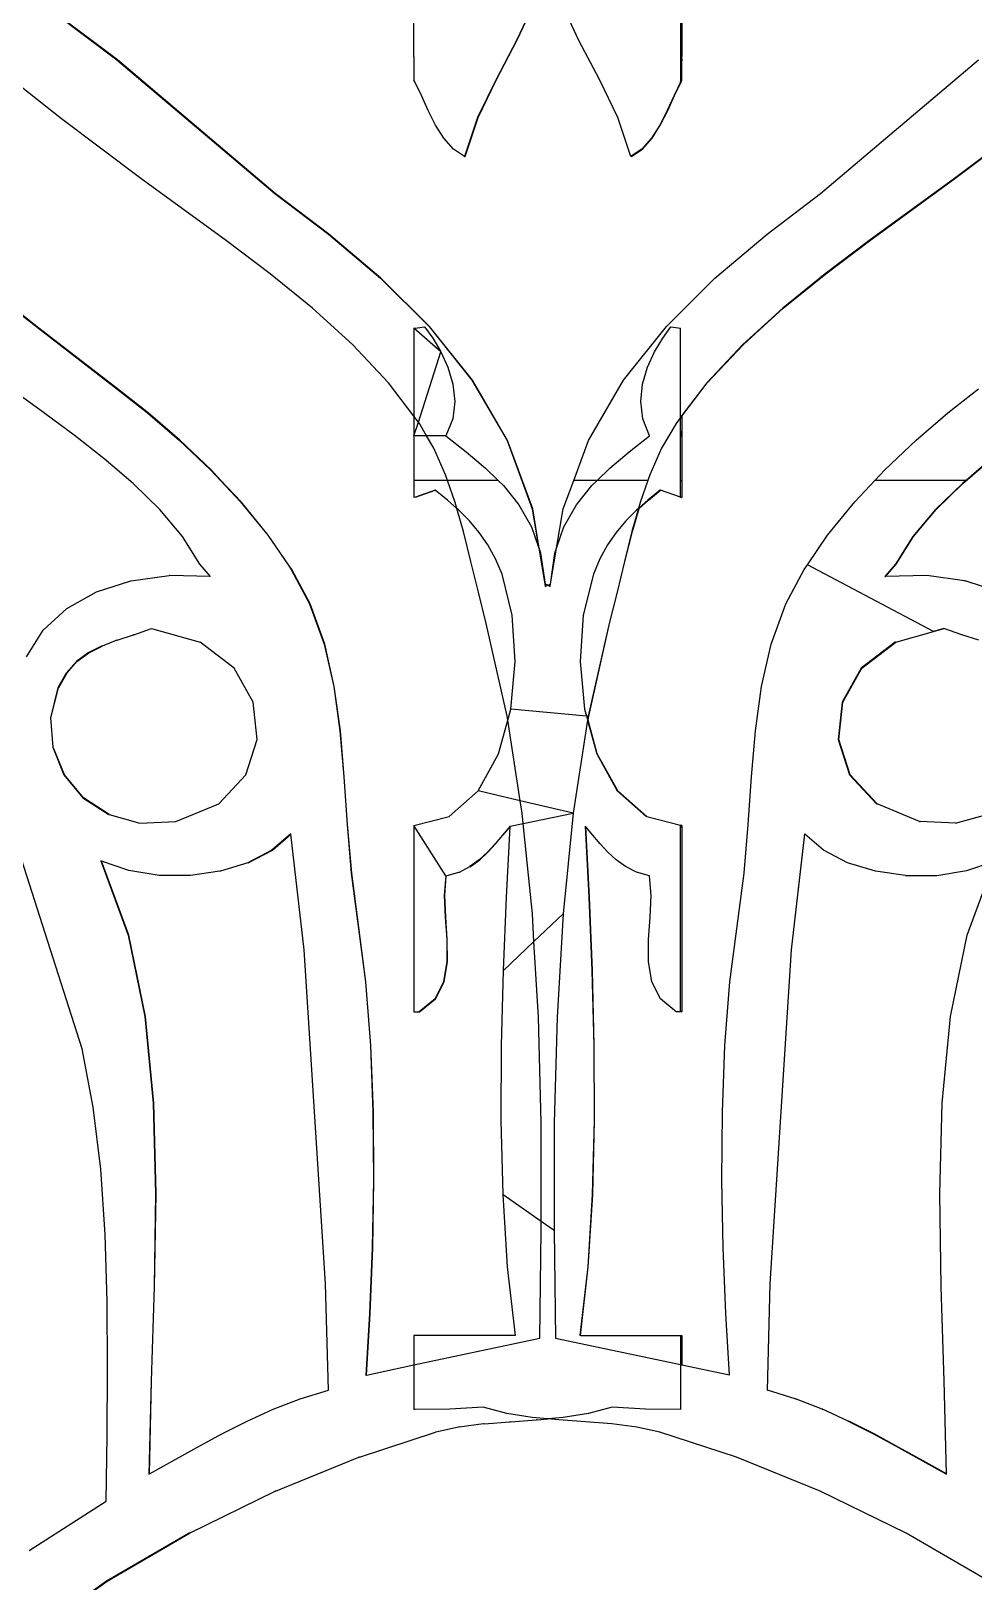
# Model space of a CAD drawing. Header units: inches. Extents: x 1397 to 20304, y -27267 to -746.
# Drawn here: x 17254.01 to 17259.59, y -23854.55 to -23845.36 of the extents above; entities that cross this region are included whole.
import ezdxf

# ---------------------------------------------------------------- set-up
doc = ezdxf.new("R2010")
doc.units = ezdxf.units.IN
doc.header["$LTSCALE"] = 17
doc.header["$MEASUREMENT"] = 0
doc.layers.add('25 BOT BAR', color=12, linetype='Continuous', lineweight=25)

# ---------------------------------------------------------------- blocks, each defined once
blk = doc.blocks.new('A$C261f3448')
for p, q in [((16.6911, 16.2499), (16.6915, 18.0471)), ((18.2702, 18.0405), (18.2712, 16.1124)), ((18.2799, 16.2499), (18.2794, 18.0471)), ((17.4128, 16.5853), (17.2991, 16.3427)), ((17.3021, 16.3427), (17.4158, 16.5853)), ((17.6689, 16.3427), (17.5551, 16.5853)), ((14.5642, 16.5039), (14.9321, 16.2267)), ((14.9351, 16.2267), (14.5673, 16.5039)), ((17.2991, 16.3427), (17.178, 16.1118)), ((17.181, 16.1118), (17.3021, 16.3427)), ((17.2991, 16.3427), (17.3021, 16.3427)), ((17.7899, 16.1118), (17.6689, 16.3427)), ((14.604, 15.8778), (14.1372, 16.2458)), ((14.9321, 16.2267), (15.8676, 15.4362)), ((14.9351, 16.2267), (14.9321, 16.2267)), ((15.8706, 15.4362), (14.9351, 16.2267)), ((16.6921, 16.2478), (16.6911, 16.2499)), ((16.6921, 16.2478), (16.6921, 16.1071)), ((18.2789, 16.2341), (18.2712, 16.1124)), ((18.2789, 16.2478), (18.2799, 16.2499)), ((18.2789, 16.2341), (18.2789, 16.2478)), ((18.2789, 16.1071), (18.2789, 16.2341)), ((19.1004, 15.4362), (20.0359, 16.2267)), ((16.6972, 16.0978), (16.6921, 16.1071)), ((16.7357, 16.0155), (16.6972, 16.0978)), ((17.178, 16.1118), (17.069, 15.8852)), ((17.072, 15.8852), (17.181, 16.1118)), ((17.178, 16.1118), (17.181, 16.1118)), ((17.8989, 15.8852), (17.7899, 16.1118)), ((18.2697, 16.0956), (18.2322, 16.0155)), ((18.2353, 16.0155), (18.2738, 16.0978)), ((18.2697, 16.0956), (18.2712, 16.0978)), ((18.2712, 16.1124), (18.2707, 16.1045)), ((18.2707, 16.1045), (18.2712, 16.0978)), ((18.2712, 16.0978), (18.2789, 16.1071)), ((18.2738, 16.0978), (18.2712, 16.0978)), ((18.2738, 16.0978), (18.2789, 16.1071)), ((16.776, 15.9278), (16.7357, 16.0155)), ((18.2322, 16.0155), (18.1919, 15.9278)), ((18.195, 15.9278), (18.2353, 16.0155)), ((18.2353, 16.0155), (18.2322, 16.0155)), ((16.8199, 15.8413), (16.776, 15.9278)), ((18.1919, 15.9278), (18.1481, 15.8413)), ((18.1511, 15.8413), (18.195, 15.9278)), ((18.195, 15.9278), (18.1919, 15.9278)), ((15.0748, 15.5241), (14.604, 15.8778)), ((16.8692, 15.7628), (16.8199, 15.8413)), ((17.069, 15.8852), (16.9915, 15.6558)), ((16.9946, 15.6558), (17.072, 15.8852)), ((17.069, 15.8852), (17.072, 15.8852)), ((17.9764, 15.6558), (17.8989, 15.8852)), ((18.1481, 15.8413), (18.0987, 15.7628)), ((18.1018, 15.7628), (18.1511, 15.8413)), ((18.1511, 15.8413), (18.1481, 15.8413)), ((20.364, 15.8778), (19.8932, 15.5241)), ((19.8962, 15.5241), (20.367, 15.8778)), ((16.9258, 15.6988), (16.8692, 15.7628)), ((18.0987, 15.7628), (18.0421, 15.6988)), ((18.0452, 15.6988), (18.1018, 15.7628)), ((18.1018, 15.7628), (18.0987, 15.7628)), ((16.9915, 15.6558), (16.9258, 15.6988)), ((16.9915, 15.6558), (16.9946, 15.6558)), ((17.9789, 15.6575), (17.9764, 15.6558)), ((17.9794, 15.6558), (17.9764, 15.6558)), ((18.0421, 15.6988), (17.9789, 15.6575)), ((17.9789, 15.6575), (17.9794, 15.6558)), ((17.9794, 15.6558), (18.0452, 15.6988)), ((18.0452, 15.6988), (18.0421, 15.6988)), ((15.581, 15.1556), (15.0748, 15.5241)), ((19.8932, 15.5241), (19.3869, 15.1556)), ((19.3899, 15.1556), (19.8962, 15.5241)), ((19.8932, 15.5241), (19.8962, 15.5241)), ((15.8706, 15.4362), (15.8676, 15.4362)), ((15.8676, 15.4362), (16.1847, 15.1945)), ((16.1878, 15.1945), (15.8706, 15.4362)), ((18.7832, 15.1945), (19.1004, 15.4362)), ((15.8398, 14.9604), (15.581, 15.1556)), ((16.1878, 15.1945), (16.1847, 15.1945)), ((16.1847, 15.1945), (16.4935, 14.9346)), ((16.4965, 14.9346), (16.1878, 15.1945)), ((18.4744, 14.9346), (18.7832, 15.1945)), ((19.3869, 15.1556), (19.1281, 14.9604)), ((19.1312, 14.9604), (19.3899, 15.1556)), ((19.3869, 15.1556), (19.3899, 15.1556)), ((14.0047, 15.0004), (14.4676, 14.6378)), ((14.4707, 14.6378), (14.0078, 15.0004)), ((16.0915, 14.7561), (15.8398, 14.9604)), ((16.4935, 14.9346), (16.7813, 14.6492)), ((16.4965, 14.9346), (16.4935, 14.9346)), ((16.7843, 14.6492), (16.4965, 14.9346)), ((18.1867, 14.6492), (18.4744, 14.9346)), ((19.1281, 14.9604), (18.8764, 14.7561)), ((18.8795, 14.7561), (19.1312, 14.9604)), ((19.1281, 14.9604), (19.1312, 14.9604)), ((16.3281, 14.5413), (16.0915, 14.7561)), ((18.8764, 14.7561), (18.6398, 14.5413)), ((18.6429, 14.5413), (18.8795, 14.7561)), ((18.8764, 14.7561), (18.8795, 14.7561)), ((14.4676, 14.6378), (14.9321, 14.2798)), ((14.4707, 14.6378), (14.4676, 14.6378)), ((14.9351, 14.2798), (14.4707, 14.6378)), ((16.8511, 14.4991), (16.6921, 14.6393)), ((16.6921, 14.6393), (16.6921, 14.1166)), ((16.6921, 14.6393), (16.6982, 14.6393)), ((16.6982, 14.6393), (16.7537, 14.6457)), ((16.7537, 14.6457), (16.8029, 14.5799)), ((16.7843, 14.6492), (16.7813, 14.6492)), ((16.7813, 14.6492), (17.0354, 14.3311)), ((17.0384, 14.3311), (16.7843, 14.6492)), ((17.9325, 14.3311), (18.1867, 14.6492)), ((18.165, 14.5799), (18.2142, 14.6457)), ((18.2142, 14.6457), (18.2697, 14.6393)), ((18.2697, 14.1085), (18.2697, 14.6393)), ((16.5416, 14.3147), (16.3281, 14.5413)), ((16.8029, 14.5799), (16.8511, 14.4991)), ((18.1169, 14.4991), (18.165, 14.5799)), ((18.6398, 14.5413), (18.4264, 14.3147)), ((18.4294, 14.3147), (18.6429, 14.5413)), ((18.6398, 14.5413), (18.6429, 14.5413)), ((16.7179, 14.0825), (16.8511, 14.4991)), ((16.8511, 14.4991), (16.8925, 14.4071)), ((18.0754, 14.4071), (18.1169, 14.4991)), ((16.8925, 14.4071), (16.9218, 14.3076)), ((17.0384, 14.3311), (17.0354, 14.3311)), ((17.0354, 14.3311), (17.2432, 13.9732)), ((17.2462, 13.9732), (17.0384, 14.3311)), ((17.7248, 13.9732), (17.9325, 14.3311)), ((18.0462, 14.3076), (18.0754, 14.4071)), ((14.5053, 14.1335), (14.3454, 14.2505)), ((14.9321, 14.2798), (15.1142, 14.1371)), ((14.9351, 14.2798), (14.9321, 14.2798)), ((15.1173, 14.1371), (14.9351, 14.2798)), ((16.6921, 14.1166), (16.5416, 14.3147)), ((16.9218, 14.3076), (16.9332, 14.2044)), ((18.0347, 14.2044), (18.0462, 14.3076)), ((18.2789, 14.1166), (18.4294, 14.3147)), ((18.4264, 14.3147), (18.2789, 14.1206)), ((18.4264, 14.3147), (18.4294, 14.3147)), ((19.8537, 14.1371), (20.0359, 14.2798)), ((16.9332, 14.2044), (16.9213, 14.1011)), ((18.0466, 14.1011), (18.0347, 14.2044)), ((14.6785, 14.0048), (14.5053, 14.1335)), ((15.1142, 14.1371), (15.3017, 13.9756)), ((15.1173, 14.1371), (15.1142, 14.1371)), ((15.3047, 13.9756), (15.1173, 14.1371)), ((16.6921, 14.1166), (16.6921, 14.0016)), ((16.7179, 14.0825), (16.6921, 14.1166)), ((16.6921, 14.0016), (16.7179, 14.0825)), ((16.7238, 14.0748), (16.7179, 14.0825)), ((16.7662, 14.0016), (16.7238, 14.0748)), ((16.9213, 14.1011), (16.8806, 14.0016)), ((18.0874, 14.0016), (18.0466, 14.1011)), ((18.2441, 14.0748), (18.1586, 13.9271)), ((18.2697, 14.1085), (18.2441, 14.0748)), ((18.2789, 14.1206), (18.2697, 14.1085)), ((18.2697, 14.1045), (18.2789, 14.1166)), ((18.2697, 14.1045), (18.2697, 14.1085)), ((18.2697, 14.0304), (18.2697, 14.1045)), ((18.2789, 14.1206), (18.2789, 14.1166)), ((18.2789, 14.1166), (18.2789, 14.0016)), ((19.6662, 13.9756), (19.8537, 14.1371)), ((14.8557, 13.8658), (14.6785, 14.0048)), ((15.3017, 13.9756), (15.4875, 13.7988)), ((15.3047, 13.9756), (15.3017, 13.9756)), ((15.4905, 13.7988), (15.3047, 13.9756)), ((16.6921, 14.0016), (16.6921, 13.7369)), ((16.7662, 14.0016), (16.6921, 14.0016)), ((16.8806, 14.0016), (16.7662, 14.0016)), ((16.8093, 13.9271), (16.7662, 14.0016)), ((16.8806, 14.0016), (17.0011, 13.9054)), ((17.2462, 13.9732), (17.2432, 13.9732)), ((17.2432, 13.9732), (17.3919, 13.5681)), ((17.395, 13.5681), (17.2462, 13.9732)), ((17.638, 13.7369), (17.7248, 13.9732)), ((17.9669, 13.9054), (18.0874, 14.0016)), ((18.2789, 14.0016), (18.2697, 14.0304)), ((18.2697, 14.0016), (18.2697, 14.0304)), ((18.2697, 14.0016), (18.2789, 14.0016)), ((18.2697, 13.7369), (18.2697, 14.0016)), ((18.2789, 14.0016), (18.2789, 13.7369)), ((19.4804, 13.7988), (19.6662, 13.9756)), ((16.8788, 13.7705), (16.8093, 13.9271)), ((17.0011, 13.9054), (17.1162, 13.809)), ((17.8517, 13.809), (17.9669, 13.9054)), ((18.1586, 13.9271), (18.0891, 13.7705)), ((15.0279, 13.7183), (14.8557, 13.8658)), ((15.4905, 13.7988), (15.4875, 13.7988)), ((15.4875, 13.7988), (15.5455, 13.7369)), ((15.5486, 13.7369), (15.4905, 13.7988)), ((17.1162, 13.809), (17.1906, 13.7369)), ((17.7773, 13.7369), (17.8517, 13.809)), ((19.4224, 13.7369), (19.4804, 13.7988)), ((19.9431, 13.7183), (20.1153, 13.8658)), ((20.1122, 13.8658), (19.9617, 13.7369)), ((15.1861, 13.5639), (15.0279, 13.7183)), ((15.5455, 13.7369), (15.5486, 13.7369)), ((15.5455, 13.7369), (15.6646, 13.61)), ((15.6676, 13.61), (15.5486, 13.7369)), ((16.6921, 13.7369), (16.6921, 13.6359)), ((16.8905, 13.7369), (16.6921, 13.7369)), ((16.8905, 13.7369), (16.8788, 13.7705)), ((17.1906, 13.7369), (16.8905, 13.7369)), ((16.9361, 13.606), (16.8905, 13.7369)), ((17.1906, 13.7369), (17.2219, 13.7066)), ((17.2219, 13.7066), (17.314, 13.5925)), ((17.576, 13.5681), (17.638, 13.7369)), ((17.7773, 13.7369), (17.638, 13.7369)), ((17.654, 13.5925), (17.746, 13.7066)), ((17.746, 13.7066), (17.7773, 13.7369)), ((18.0774, 13.7369), (17.7773, 13.7369)), ((18.0774, 13.7369), (18.0319, 13.606)), ((18.0891, 13.7705), (18.0774, 13.7369)), ((18.2697, 13.7369), (18.2789, 13.7369)), ((18.2697, 13.6391), (18.2697, 13.7369)), ((18.2789, 13.7369), (18.2789, 13.6359)), ((19.3033, 13.61), (19.4224, 13.7369)), ((19.9617, 13.7369), (19.4224, 13.7369)), ((19.94, 13.7183), (19.7819, 13.5639)), ((19.7849, 13.5639), (19.9431, 13.7183)), ((19.9617, 13.7369), (19.94, 13.7183)), ((19.94, 13.7183), (19.9431, 13.7183)), ((15.6646, 13.61), (15.826, 13.4126)), ((15.6676, 13.61), (15.6646, 13.61)), ((15.829, 13.4126), (15.6676, 13.61)), ((16.7013, 13.6381), (16.6921, 13.6359)), ((16.8171, 13.6796), (16.7013, 13.6381)), ((16.7013, 13.6381), (16.818, 13.6788)), ((16.7013, 13.6381), (16.7013, 13.6391)), ((16.818, 13.6788), (16.8171, 13.6796)), ((16.8904, 13.6204), (16.818, 13.6788)), ((16.946, 13.571), (16.8904, 13.6204)), ((16.946, 13.571), (16.9361, 13.606)), ((17.314, 13.5925), (17.3883, 13.4611)), ((17.5796, 13.4611), (17.654, 13.5925)), ((18.0319, 13.606), (18.0219, 13.571)), ((18.0249, 13.571), (18.0806, 13.6204)), ((18.0776, 13.6204), (18.026, 13.5746)), ((18.1508, 13.6796), (18.0776, 13.6204)), ((18.0806, 13.6204), (18.0776, 13.6204)), ((18.0806, 13.6204), (18.1529, 13.6788)), ((18.1529, 13.6788), (18.1508, 13.6796)), ((18.2697, 13.6381), (18.1529, 13.6788)), ((18.2697, 13.6391), (18.2789, 13.6359)), ((18.2697, 13.6381), (18.2697, 13.6391)), ((18.2697, 13.6381), (18.2789, 13.6359)), ((19.1419, 13.4126), (19.3033, 13.61)), ((15.321, 13.404), (15.1861, 13.5639)), ((16.9585, 13.56), (16.946, 13.571)), ((16.985, 13.4346), (16.946, 13.571)), ((17.0212, 13.4967), (16.9585, 13.56)), ((17.395, 13.5681), (17.3919, 13.5681)), ((17.3919, 13.5681), (17.428, 13.3531)), ((17.434, 13.3353), (17.395, 13.5681)), ((17.537, 13.3353), (17.576, 13.5681)), ((18.0095, 13.56), (17.9467, 13.4967)), ((18.0219, 13.571), (17.983, 13.4346)), ((17.986, 13.4346), (18.0249, 13.571)), ((18.0219, 13.571), (18.0095, 13.56)), ((18.026, 13.5746), (18.0219, 13.571)), ((18.0249, 13.571), (18.026, 13.5746)), ((19.7819, 13.5639), (19.6469, 13.404)), ((19.65, 13.404), (19.7849, 13.5639)), ((19.7819, 13.5639), (19.7849, 13.5639)), ((15.829, 13.4126), (15.826, 13.4126)), ((15.826, 13.4126), (15.9466, 13.2366)), ((15.9489, 13.2378), (15.829, 13.4126)), ((17.0294, 13.2574), (16.985, 13.4346)), ((17.0783, 13.429), (17.0212, 13.4967)), ((17.1296, 13.355), (17.0783, 13.429)), ((17.3883, 13.4611), (17.431, 13.3353)), ((17.537, 13.3353), (17.5796, 13.4611)), ((17.8896, 13.429), (17.8383, 13.355)), ((17.9467, 13.4967), (17.8896, 13.429)), ((17.983, 13.4346), (17.9386, 13.2574)), ((17.9416, 13.2574), (17.986, 13.4346)), ((17.983, 13.4346), (17.986, 13.4346)), ((19.0221, 13.2378), (19.1419, 13.4126)), ((15.4236, 13.2404), (15.321, 13.404)), ((17.1747, 13.2732), (17.1296, 13.355)), ((17.434, 13.3353), (17.428, 13.3531)), ((17.428, 13.3531), (17.431, 13.3353)), ((17.431, 13.3353), (17.437, 13.3175)), ((17.431, 13.3353), (17.4672, 13.1233)), ((17.4438, 13.3066), (17.434, 13.3353)), ((17.437, 13.3175), (17.434, 13.3353)), ((17.437, 13.3175), (17.4407, 13.3066)), ((17.5007, 13.1233), (17.537, 13.3353)), ((17.5272, 13.3066), (17.537, 13.3353)), ((17.8383, 13.355), (17.7932, 13.2732)), ((19.6469, 13.404), (19.5443, 13.2404)), ((19.5474, 13.2404), (19.65, 13.404)), ((19.6469, 13.404), (19.65, 13.404)), ((15.487, 13.1672), (15.4236, 13.2404)), ((15.9466, 13.2366), (15.9489, 13.2378)), ((15.9466, 13.2366), (15.9647, 13.2102)), ((15.9678, 13.2102), (15.9489, 13.2378)), ((17.0732, 13.0752), (17.0294, 13.2574)), ((17.2135, 13.1818), (17.1747, 13.2732)), ((17.4407, 13.3066), (17.4438, 13.3066)), ((17.4407, 13.3066), (17.4672, 13.1233)), ((17.4703, 13.1233), (17.4438, 13.3066)), ((17.5007, 13.1233), (17.5272, 13.3066)), ((17.7932, 13.2732), (17.7544, 13.1818)), ((17.9386, 13.2574), (17.8948, 13.0752)), ((17.8978, 13.0752), (17.9416, 13.2574)), ((17.9386, 13.2574), (17.9416, 13.2574)), ((19.0032, 13.2102), (19.0221, 13.2378)), ((19.7694, 12.843), (19.0221, 13.2378)), ((19.5443, 13.2404), (19.4809, 13.1672)), ((19.484, 13.1673), (19.5474, 13.2404)), ((19.5443, 13.2404), (19.5474, 13.2404)), ((14.8111, 13.0771), (15.015, 13.143)), ((15.015, 13.143), (15.2423, 13.1738)), ((15.2453, 13.1738), (15.2423, 13.1738)), ((15.487, 13.1672), (15.2453, 13.1738)), ((15.9647, 13.2102), (16.0737, 13.0062)), ((15.9678, 13.2102), (15.9647, 13.2102)), ((16.0767, 13.0062), (15.9678, 13.2102)), ((17.2733, 12.9398), (17.2135, 13.1818)), ((17.7544, 13.1818), (17.6946, 12.9398)), ((18.8942, 13.0062), (19.0032, 13.2102)), ((19.4809, 13.1672), (19.484, 13.1673)), ((19.7287, 13.1738), (19.484, 13.1673)), ((19.9529, 13.143), (19.7287, 13.1738)), ((19.9529, 13.143), (19.956, 13.143)), ((20.1568, 13.0771), (19.956, 13.143)), ((14.6363, 12.9785), (14.8111, 13.0771)), ((17.1202, 12.8891), (17.0732, 13.0752)), ((17.4672, 13.1233), (17.4703, 13.1233)), ((17.4672, 13.1233), (17.469, 13.1086)), ((17.469, 13.1086), (17.4855, 13.1163)), ((17.4698, 13.1221), (17.4703, 13.1233)), ((17.4855, 13.1163), (17.4703, 13.1233)), ((17.4855, 13.1163), (17.5007, 13.1233)), ((17.4855, 13.1163), (17.4989, 13.1086)), ((17.4989, 13.1086), (17.5007, 13.1233)), ((17.8948, 13.0752), (17.8478, 12.8891)), ((17.8508, 12.8891), (17.8978, 13.0752)), ((17.8948, 13.0752), (17.8978, 13.0752)), ((14.4966, 12.8493), (14.6363, 12.9785)), ((16.0737, 13.0062), (16.1603, 12.7676)), ((16.0767, 13.0062), (16.0737, 13.0062)), ((16.1634, 12.7676), (16.0767, 13.0062)), ((18.8076, 12.7676), (18.8942, 13.0062)), ((15.0331, 12.8233), (15.1382, 12.8598)), ((15.1382, 12.8598), (15.4254, 12.7799)), ((17.2437, 12.3403), (17.1202, 12.8891)), ((17.2914, 12.665), (17.2733, 12.9398)), ((17.6946, 12.9398), (17.6765, 12.665)), ((17.8478, 12.8891), (17.7242, 12.3403)), ((17.7273, 12.3403), (17.8508, 12.8891)), ((17.8478, 12.8891), (17.8508, 12.8891)), ((19.8297, 12.8598), (19.7694, 12.843)), ((19.7694, 12.843), (19.8311, 12.8593)), ((19.8311, 12.8593), (19.8297, 12.8598)), ((19.9379, 12.8233), (19.8311, 12.8593)), ((14.3976, 12.6918), (14.4966, 12.8493)), ((14.9312, 12.7903), (14.8448, 12.7559)), ((14.9342, 12.7903), (14.9312, 12.7903)), ((14.9342, 12.7903), (15.03, 12.8233)), ((15.0331, 12.8233), (15.03, 12.8233)), ((15.6264, 12.6249), (15.4254, 12.7799)), ((16.1603, 12.7676), (16.2171, 12.5164)), ((16.1634, 12.7676), (16.1603, 12.7676)), ((16.2202, 12.5164), (16.1634, 12.7676)), ((18.7508, 12.5164), (18.8076, 12.7676)), ((19.5425, 12.7799), (19.3415, 12.6249)), ((19.3446, 12.6249), (19.5456, 12.7799)), ((19.5456, 12.7799), (19.5425, 12.7799)), ((19.5456, 12.7799), (19.7694, 12.843)), ((20.0368, 12.7903), (19.9379, 12.8233)), ((14.7621, 12.7153), (14.6923, 12.6637)), ((14.6954, 12.6637), (14.7652, 12.7153)), ((14.8418, 12.7559), (14.7621, 12.7153)), ((14.7652, 12.7153), (14.7621, 12.7153)), ((14.7652, 12.7153), (14.8448, 12.7559)), ((14.8448, 12.7559), (14.8418, 12.7559)), ((14.6327, 12.5964), (14.5832, 12.5084)), ((14.6357, 12.5964), (14.5863, 12.5084)), ((14.6923, 12.6637), (14.6327, 12.5964)), ((14.6357, 12.5964), (14.6327, 12.5964)), ((14.6357, 12.5964), (14.6954, 12.6637)), ((14.6954, 12.6637), (14.6923, 12.6637)), ((15.7395, 12.4232), (15.6264, 12.6249)), ((17.2654, 12.3829), (17.2914, 12.665)), ((17.6765, 12.665), (17.7025, 12.3829)), ((19.3415, 12.6249), (19.2284, 12.4232)), ((19.2314, 12.4232), (19.3446, 12.6249)), ((19.3415, 12.6249), (19.3446, 12.6249)), ((14.5832, 12.5084), (14.5382, 12.3318)), ((14.5413, 12.3318), (14.5863, 12.5084)), ((14.5863, 12.5084), (14.5832, 12.5084)), ((16.2171, 12.5164), (16.2528, 12.2539)), ((16.2202, 12.5164), (16.2171, 12.5164)), ((16.2558, 12.2539), (16.2202, 12.5164)), ((18.7152, 12.2539), (18.7508, 12.5164)), ((15.7632, 12.2032), (15.7395, 12.4232)), ((19.2284, 12.4232), (19.2047, 12.2032)), ((19.2077, 12.2032), (19.2314, 12.4232)), ((19.2284, 12.4232), (19.2314, 12.4232)), ((14.5382, 12.3318), (14.5522, 12.1565)), ((14.5413, 12.3318), (14.5382, 12.3318)), ((14.5553, 12.1565), (14.5413, 12.3318)), ((17.193, 12.1189), (17.2473, 12.317)), ((17.2473, 12.317), (17.2437, 12.3403)), ((17.2473, 12.317), (17.2654, 12.3829)), ((17.3217, 11.8398), (17.2473, 12.317)), ((17.7139, 12.3413), (17.2654, 12.3829)), ((17.7206, 12.317), (17.6348, 11.7664)), ((17.7025, 12.3829), (17.7139, 12.3413)), ((17.7242, 12.3403), (17.7139, 12.3413)), ((17.7139, 12.3413), (17.7206, 12.317)), ((17.7217, 12.3241), (17.7206, 12.317)), ((17.7206, 12.317), (17.7225, 12.3099)), ((17.7242, 12.3403), (17.7217, 12.3241)), ((17.7236, 12.317), (17.7217, 12.3241)), ((17.7225, 12.3099), (17.7236, 12.317)), ((17.7225, 12.3099), (17.7749, 12.1189)), ((17.7236, 12.317), (17.7273, 12.3403)), ((17.7779, 12.1189), (17.7236, 12.317)), ((17.7242, 12.3403), (17.7273, 12.3403)), ((16.2528, 12.2539), (16.2761, 11.9814)), ((16.2558, 12.2539), (16.2528, 12.2539)), ((16.2791, 11.9814), (16.2558, 12.2539)), ((18.6918, 11.9814), (18.7152, 12.2539)), ((14.5553, 12.1565), (14.5522, 12.1565)), ((14.5522, 12.1565), (14.6188, 11.9944)), ((14.6219, 11.9944), (14.5553, 12.1565)), ((15.6958, 11.9934), (15.7632, 12.2032)), ((19.2047, 12.2032), (19.2077, 12.2032)), ((19.2047, 12.2032), (19.2721, 11.9934)), ((19.2752, 11.9934), (19.2077, 12.2032)), ((17.072, 11.8983), (17.193, 12.1189)), ((17.7779, 12.1189), (17.7749, 12.1189)), ((17.7749, 12.1189), (17.896, 11.8983)), ((17.899, 11.8983), (17.7779, 12.1189)), ((14.6188, 11.9944), (14.7315, 11.8575)), ((14.6219, 11.9944), (14.6188, 11.9944)), ((14.7346, 11.8575), (14.6219, 11.9944)), ((15.5356, 11.8222), (15.6958, 11.9934)), ((16.2761, 11.9814), (16.2957, 11.7003)), ((16.2791, 11.9814), (16.2761, 11.9814)), ((16.2988, 11.7003), (16.2791, 11.9814)), ((18.6722, 11.7003), (18.6918, 11.9814)), ((19.2721, 11.9934), (19.2752, 11.9934)), ((19.2721, 11.9934), (19.4324, 11.8222)), ((19.4354, 11.8222), (19.2752, 11.9934)), ((14.7346, 11.8575), (14.7315, 11.8575)), ((14.7315, 11.8575), (14.8838, 11.7579)), ((14.8868, 11.7579), (14.7346, 11.8575)), ((16.8999, 11.7464), (17.072, 11.8983)), ((17.3217, 11.8398), (17.072, 11.8983)), ((17.899, 11.8983), (17.896, 11.8983)), ((17.896, 11.8983), (18.0681, 11.7464)), ((18.0711, 11.7464), (17.899, 11.8983)), ((14.8868, 11.7579), (14.8838, 11.7579)), ((14.8868, 11.7579), (15.0691, 11.7074)), ((15.2809, 11.7179), (15.5356, 11.8222)), ((17.6348, 11.7664), (17.3217, 11.8398)), ((17.3331, 11.7664), (17.3217, 11.8398)), ((17.3393, 11.7049), (17.3331, 11.7664)), ((17.3393, 11.7049), (17.6348, 11.7664)), ((17.6348, 11.7664), (17.5748, 11.1712)), ((19.4324, 11.8222), (19.4354, 11.8222)), ((19.687, 11.7179), (19.4354, 11.8222)), ((19.8993, 11.7075), (20.0842, 11.7579)), ((15.0691, 11.7074), (15.2809, 11.7179)), ((16.2957, 11.7003), (16.3205, 11.412)), ((16.2988, 11.7003), (16.2957, 11.7003)), ((16.3236, 11.412), (16.2988, 11.7003)), ((16.6921, 11.6932), (16.8999, 11.7464)), ((16.6921, 11.6932), (16.6921, 10.5896)), ((16.8806, 11.3959), (16.6921, 11.6932)), ((17.2611, 11.6887), (17.216, 11.6372)), ((17.2191, 11.6372), (17.2609, 11.685)), ((17.24, 11.269), (17.2609, 11.685)), ((17.2609, 11.685), (17.2611, 11.6887)), ((17.2611, 11.6887), (17.3393, 11.7049)), ((17.3931, 11.1712), (17.3393, 11.7049)), ((17.7068, 11.6887), (17.7279, 11.269)), ((17.7101, 11.685), (17.7068, 11.6887)), ((17.7309, 11.269), (17.7101, 11.685)), ((17.7519, 11.6372), (17.7101, 11.685)), ((18.0711, 11.7464), (18.0681, 11.7464)), ((18.0711, 11.7464), (18.2697, 11.6948)), ((18.2789, 11.6932), (18.2697, 11.6948)), ((18.2697, 11.6787), (18.2697, 11.6948)), ((18.2697, 11.6787), (18.2789, 11.6932)), ((18.2697, 10.5898), (18.2697, 11.6787)), ((18.2789, 11.6932), (18.2789, 10.5896)), ((18.6474, 11.412), (18.6722, 11.7003)), ((19.687, 11.7179), (19.6901, 11.7179)), ((19.8993, 11.7075), (19.6901, 11.7179)), ((15.9627, 11.6448), (15.85, 11.5476)), ((15.8531, 11.5476), (15.963, 11.6424)), ((15.963, 11.6424), (15.9627, 11.6448)), ((16.042, 10.9567), (15.963, 11.6424)), ((17.1723, 11.5856), (17.1273, 11.5358)), ((17.1304, 11.5358), (17.1754, 11.5856)), ((17.216, 11.6372), (17.1723, 11.5856)), ((17.1723, 11.5856), (17.1754, 11.5856)), ((17.1754, 11.5856), (17.2191, 11.6372)), ((17.2191, 11.6372), (17.216, 11.6372)), ((17.7956, 11.5856), (17.7519, 11.6372)), ((17.8406, 11.5358), (17.7956, 11.5856)), ((19.0052, 11.6448), (18.9259, 10.9567)), ((18.929, 10.9567), (19.008, 11.6424)), ((19.008, 11.6424), (19.0052, 11.6448)), ((19.1179, 11.5476), (19.008, 11.6424)), ((14.726, 10.3712), (14.3666, 11.4941)), ((14.8369, 11.4837), (14.9992, 11.0439)), ((14.8404, 11.4825), (14.8369, 11.4837)), ((15.0022, 11.0439), (14.8404, 11.4825)), ((15.0035, 11.4267), (14.8404, 11.4825)), ((15.85, 11.5476), (15.7072, 11.4732)), ((15.7103, 11.4732), (15.8531, 11.5476)), ((15.8531, 11.5476), (15.85, 11.5476)), ((17.0784, 11.49), (17.0227, 11.45)), ((17.0258, 11.45), (17.0814, 11.49)), ((17.1273, 11.5358), (17.0784, 11.49)), ((17.0784, 11.49), (17.0814, 11.49)), ((17.0814, 11.49), (17.1304, 11.5358)), ((17.1273, 11.5358), (17.1304, 11.5358)), ((17.8895, 11.49), (17.8406, 11.5358)), ((17.9452, 11.45), (17.8895, 11.49)), ((19.2607, 11.4732), (19.1179, 11.5476)), ((19.9674, 11.4267), (20.1305, 11.4825)), ((19.9688, 11.0439), (20.1305, 11.4825)), ((15.1823, 11.3983), (15.0035, 11.4267)), ((15.3649, 11.3974), (15.1823, 11.3983)), ((15.3679, 11.3974), (15.3649, 11.3974)), ((15.5427, 11.4227), (15.3679, 11.3974)), ((15.5457, 11.4227), (15.5427, 11.4227)), ((15.7072, 11.4732), (15.5457, 11.4227)), ((15.7103, 11.4732), (15.7072, 11.4732)), ((16.3205, 11.412), (16.4047, 10.7677)), ((16.3236, 11.412), (16.3205, 11.412)), ((16.4077, 10.7677), (16.3236, 11.412)), ((16.8806, 11.3959), (16.8711, 11.2798)), ((16.8741, 11.2798), (16.8836, 11.3959)), ((16.8806, 11.3959), (16.8836, 11.3959)), ((16.8836, 11.3959), (16.9577, 11.418)), ((16.9577, 11.418), (16.9608, 11.418)), ((16.9608, 11.418), (17.0227, 11.45)), ((17.0227, 11.45), (17.0258, 11.45)), ((18.0102, 11.418), (17.9452, 11.45)), ((18.0874, 11.3959), (18.0102, 11.418)), ((18.0969, 11.2798), (18.0874, 11.3959)), ((18.5633, 10.7677), (18.6474, 11.412)), ((19.4253, 11.4227), (19.2607, 11.4732)), ((19.6031, 11.3974), (19.4253, 11.4227)), ((19.6031, 11.3974), (19.6061, 11.3974)), ((19.6061, 11.3974), (19.7856, 11.3983)), ((19.7856, 11.3983), (19.7886, 11.3983)), ((19.7886, 11.3983), (19.9644, 11.4267)), ((19.9644, 11.4267), (19.9674, 11.4267)), ((16.8711, 11.2798), (16.8768, 11.1513)), ((16.8711, 11.2798), (16.8741, 11.2798)), ((16.8798, 11.1513), (16.8741, 11.2798)), ((17.2222, 10.8344), (17.24, 11.269)), ((17.7279, 11.269), (17.7457, 10.8344)), ((17.7309, 11.269), (17.7279, 11.269)), ((17.7488, 10.8344), (17.7309, 11.269)), ((18.0912, 11.1513), (18.0969, 11.2798)), ((16.8768, 11.1513), (16.8798, 11.1513)), ((16.8768, 11.1513), (16.8859, 11.0181)), ((16.889, 11.0181), (16.8798, 11.1513)), ((17.4027, 11.0068), (17.3931, 11.1712)), ((17.5748, 11.1712), (17.4027, 11.0068)), ((17.5748, 11.1712), (17.5392, 10.5588)), ((18.082, 11.0181), (18.0912, 11.1513)), ((14.9992, 11.0439), (15.0982, 10.5628)), ((15.0022, 11.0439), (14.9992, 11.0439)), ((15.1013, 10.5628), (15.0022, 11.0439)), ((19.8697, 10.5628), (19.9688, 11.0439)), ((16.1688, 8.9805), (16.042, 10.9567)), ((16.8859, 11.0181), (16.889, 11.0181)), ((16.8859, 11.0181), (16.8868, 10.8877)), ((16.8898, 10.8877), (16.889, 11.0181)), ((17.4027, 11.0068), (17.2222, 10.8344)), ((17.4287, 10.5588), (17.4027, 11.0068)), ((18.0812, 10.8877), (18.082, 11.0181)), ((18.9259, 10.9567), (18.7991, 8.9805)), ((18.8022, 8.9805), (18.929, 10.9567)), ((18.929, 10.9567), (18.9259, 10.9567)), ((16.8868, 10.8877), (16.8675, 10.768)), ((16.8706, 10.768), (16.8898, 10.8877)), ((16.8868, 10.8877), (16.8898, 10.8877)), ((18.1004, 10.768), (18.0812, 10.8877)), ((16.4047, 10.7677), (16.434, 10.3904)), ((16.4077, 10.7677), (16.4047, 10.7677)), ((16.4371, 10.3904), (16.4077, 10.7677)), ((16.8675, 10.768), (16.8165, 10.6664)), ((16.8196, 10.6664), (16.8706, 10.768)), ((16.8675, 10.768), (16.8706, 10.768)), ((17.2108, 10.3915), (17.2222, 10.8344)), ((17.7457, 10.8344), (17.7572, 10.3915)), ((17.7488, 10.8344), (17.7457, 10.8344)), ((17.7602, 10.3915), (17.7488, 10.8344)), ((18.1514, 10.6664), (18.1004, 10.768)), ((18.5339, 10.3904), (18.5633, 10.7677)), ((16.8165, 10.6664), (16.722, 10.5907)), ((16.7251, 10.5907), (16.8196, 10.6664)), ((16.8165, 10.6664), (16.8196, 10.6664)), ((18.2459, 10.5907), (18.1514, 10.6664)), ((15.0982, 10.5628), (15.1478, 10.0494)), ((15.1013, 10.5628), (15.0982, 10.5628)), ((15.1508, 10.0494), (15.1013, 10.5628)), ((16.6921, 10.5896), (16.7013, 10.5898)), ((16.7013, 10.5898), (16.722, 10.5907)), ((16.722, 10.5907), (16.7251, 10.5907)), ((18.2697, 10.5898), (18.2459, 10.5907)), ((18.2789, 10.5896), (18.2697, 10.5898)), ((19.8202, 10.0494), (19.8697, 10.5628)), ((17.4447, 9.9332), (17.4287, 10.5588)), ((17.5392, 10.5588), (17.5232, 9.9332)), ((16.434, 10.3904), (16.4491, 9.9955)), ((16.4371, 10.3904), (16.434, 10.3904)), ((16.4522, 9.9955), (16.4371, 10.3904)), ((17.2089, 9.9471), (17.2108, 10.3915)), ((17.7572, 10.3915), (17.759, 9.9471)), ((17.7602, 10.3915), (17.7572, 10.3915)), ((17.7621, 9.9471), (17.7602, 10.3915)), ((18.5188, 9.9955), (18.5339, 10.3904)), ((14.7924, 10.0265), (14.726, 10.3712)), ((14.8367, 9.6578), (14.7924, 10.0265)), ((15.1478, 10.0494), (15.1613, 9.5128)), ((15.1508, 10.0494), (15.1478, 10.0494)), ((15.1644, 9.5128), (15.1508, 10.0494)), ((19.8066, 9.5128), (19.8202, 10.0494)), ((16.4491, 9.9955), (16.4519, 9.5931)), ((16.4522, 9.9955), (16.4491, 9.9955)), ((16.455, 9.5931), (16.4522, 9.9955)), ((17.2198, 9.5081), (17.2089, 9.9471)), ((17.4458, 9.3512), (17.4447, 9.9332)), ((17.5232, 9.9332), (17.522, 9.2984)), ((17.759, 9.9471), (17.7481, 9.5081)), ((17.7512, 9.5081), (17.7621, 9.9471)), ((17.7621, 9.9471), (17.759, 9.9471)), ((18.516, 9.5931), (18.5188, 9.9955)), ((14.8629, 9.272), (14.8367, 9.6578)), ((16.4519, 9.5931), (16.4445, 9.1929)), ((16.4476, 9.1929), (16.455, 9.5931)), ((16.455, 9.5931), (16.4519, 9.5931)), ((18.5234, 9.1929), (18.516, 9.5931)), ((15.1613, 9.5128), (15.1526, 8.9619)), ((15.1556, 8.9619), (15.1644, 9.5128)), ((15.1644, 9.5128), (15.1613, 9.5128)), ((17.2467, 9.0811), (17.2198, 9.5081)), ((17.2198, 9.5081), (17.4458, 9.3512)), ((17.7481, 9.5081), (17.7212, 9.0811)), ((17.7243, 9.0811), (17.7512, 9.5081)), ((17.7512, 9.5081), (17.7481, 9.5081)), ((19.8154, 8.9619), (19.8066, 9.5128)), ((17.4373, 8.6584), (17.4459, 9.2984)), ((17.4458, 9.3512), (17.522, 9.2984)), ((17.4459, 9.2984), (17.4458, 9.3512)), ((17.522, 9.2984), (17.5306, 8.6584)), ((14.8752, 8.8758), (14.8629, 9.272)), ((16.4445, 9.1929), (16.4287, 8.8049)), ((16.4318, 8.8049), (16.4476, 9.1929)), ((16.4476, 9.1929), (16.4445, 9.1929)), ((18.5392, 8.8049), (18.5234, 9.1929)), ((17.2928, 8.6731), (17.2467, 9.0811)), ((17.7212, 9.0811), (17.6751, 8.6731)), ((17.6782, 8.6731), (17.7243, 9.0811)), ((17.7243, 9.0811), (17.7212, 9.0811)), ((15.1526, 8.9619), (15.135, 8.4057)), ((15.1381, 8.4057), (15.1556, 8.9619)), ((15.1556, 8.9619), (15.1526, 8.9619)), ((16.1847, 8.351), (16.1688, 8.9805)), ((18.7991, 8.9805), (18.7832, 8.351)), ((18.7863, 8.351), (18.8022, 8.9805)), ((18.7991, 8.9805), (18.8022, 8.9805)), ((19.8329, 8.4057), (19.8154, 8.9619)), ((14.8775, 8.4759), (14.8752, 8.8758)), ((16.4287, 8.8049), (16.4067, 8.4388)), ((16.4098, 8.4395), (16.4318, 8.8049)), ((16.4318, 8.8049), (16.4287, 8.8049)), ((18.5612, 8.4395), (18.5392, 8.8049)), ((16.6918, 8.6731), (16.6918, 8.4996)), ((17.2928, 8.6731), (16.6918, 8.6731)), ((16.6918, 8.4996), (17.4373, 8.6584)), ((17.5306, 8.6584), (18.2699, 8.5016)), ((17.6782, 8.6731), (17.6751, 8.6731)), ((17.6782, 8.6731), (18.2697, 8.6731)), ((18.2697, 8.6731), (18.2792, 8.6731)), ((18.2697, 8.6731), (18.2699, 8.5016)), ((18.2792, 8.6731), (18.2792, 8.4989)), ((14.874, 8.0791), (14.8775, 8.4759)), ((16.4098, 8.4395), (16.6918, 8.4996)), ((16.6918, 8.4996), (16.6917, 8.2354)), ((18.2792, 8.4989), (18.2699, 8.5016)), ((18.2699, 8.5016), (18.2701, 8.2354)), ((18.5612, 8.4395), (18.2792, 8.4989)), ((15.135, 8.4057), (15.1223, 7.8533)), ((15.1254, 7.855), (15.1381, 8.4057)), ((15.1381, 8.4057), (15.135, 8.4057)), ((16.4067, 8.4388), (16.4098, 8.4395)), ((19.8455, 7.855), (19.8329, 8.4057)), ((15.8587, 8.2373), (16.0188, 8.2995)), ((16.0188, 8.2995), (16.1847, 8.351)), ((18.7832, 8.351), (18.7863, 8.351)), ((18.9491, 8.2995), (18.7863, 8.351)), ((18.9491, 8.2995), (18.9522, 8.2995)), ((19.1092, 8.2373), (18.9522, 8.2995)), ((15.7038, 8.1669), (15.8587, 8.2373)), ((16.6978, 8.2354), (16.6917, 8.2354)), ((16.9044, 8.2381), (16.6978, 8.2354)), ((17.1025, 8.2485), (16.9044, 8.2381)), ((17.2423, 8.2119), (17.1025, 8.2485)), ((17.3928, 8.1885), (17.2423, 8.2119)), ((17.263, 8.1624), (17.4184, 8.1736)), ((17.484, 8.1799), (17.3928, 8.1885)), ((17.4215, 8.1736), (17.4184, 8.1736)), ((17.4215, 8.1736), (17.484, 8.1799)), ((17.484, 8.1799), (17.4855, 8.1797)), ((17.5751, 8.1885), (17.4855, 8.1797)), ((17.5495, 8.1736), (17.4855, 8.1797)), ((17.708, 8.1624), (17.5495, 8.1736)), ((17.7256, 8.2119), (17.5751, 8.1885)), ((17.8654, 8.2485), (17.7256, 8.2119)), ((18.0635, 8.2381), (17.8654, 8.2485)), ((18.2701, 8.2354), (18.0635, 8.2381)), ((19.1092, 8.2373), (19.1123, 8.2373)), ((19.2642, 8.1669), (19.1123, 8.2373)), ((15.4067, 8.0115), (15.5533, 8.0908)), ((15.5533, 8.0908), (15.7038, 8.1669)), ((16.3694, 7.9538), (16.8189, 8.1021)), ((16.822, 8.1021), (16.8189, 8.1021)), ((16.9557, 8.1315), (16.822, 8.1021)), ((16.9587, 8.1315), (16.9557, 8.1315)), ((17.1042, 8.15), (16.9587, 8.1315)), ((17.1072, 8.15), (17.1042, 8.15)), ((17.1072, 8.15), (17.2599, 8.1624)), ((17.263, 8.1624), (17.2599, 8.1624)), ((17.8638, 8.15), (17.708, 8.1624)), ((18.0123, 8.1315), (17.8638, 8.15)), ((18.149, 8.1021), (18.0123, 8.1315)), ((18.6016, 7.9538), (18.149, 8.1021)), ((19.2642, 8.1669), (19.2672, 8.1669)), ((19.2642, 8.1669), (19.4146, 8.0908)), ((19.4177, 8.0908), (19.2672, 8.1669)), ((19.4146, 8.0908), (19.5613, 8.0115)), ((19.4146, 8.0908), (19.4177, 8.0908)), ((19.5643, 8.0115), (19.4177, 8.0908)), ((14.8687, 7.6922), (14.874, 8.0791)), ((15.2632, 7.9315), (15.4067, 8.0115)), ((19.5613, 8.0115), (19.7047, 7.9315)), ((19.5613, 8.0115), (19.5643, 8.0115)), ((19.7078, 7.9315), (19.5643, 8.0115)), ((15.1254, 7.855), (15.2632, 7.9315)), ((15.8722, 7.7512), (16.3663, 7.9538)), ((16.3694, 7.9538), (16.3663, 7.9538)), ((19.0988, 7.7512), (18.6016, 7.9538)), ((19.7047, 7.9315), (19.7078, 7.9315)), ((19.7047, 7.9315), (19.8456, 7.8533)), ((19.8455, 7.855), (19.7078, 7.9315)), ((15.1223, 7.8533), (15.1254, 7.855)), ((19.8456, 7.8533), (19.8455, 7.855)), ((15.3629, 7.5033), (15.8691, 7.7512)), ((15.8722, 7.7512), (15.8691, 7.7512)), ((19.6081, 7.5033), (19.0988, 7.7512)), ((14.4118, 7.4014), (14.8687, 7.6922)), ((15.3599, 7.5033), (14.8712, 7.2195)), ((14.8742, 7.2195), (15.3629, 7.5033)), ((15.3629, 7.5033), (15.3599, 7.5033)), ((20.0968, 7.2195), (19.6081, 7.5033)), ((14.8712, 7.2195), (14.4355, 6.9087)), ((14.4386, 6.9087), (14.8742, 7.2195)), ((14.8742, 7.2195), (14.8712, 7.2195))]:
    blk.add_line(p, q)

msp = doc.modelspace()

# ---------------------------------------------------------------- block references
at = {"layer": '25 BOT BAR'}
msp.add_blockref('A$C261f3448', (17239.5833, -23861.7593), dxfattribs=at)

doc.saveas('drawing.dxf')
